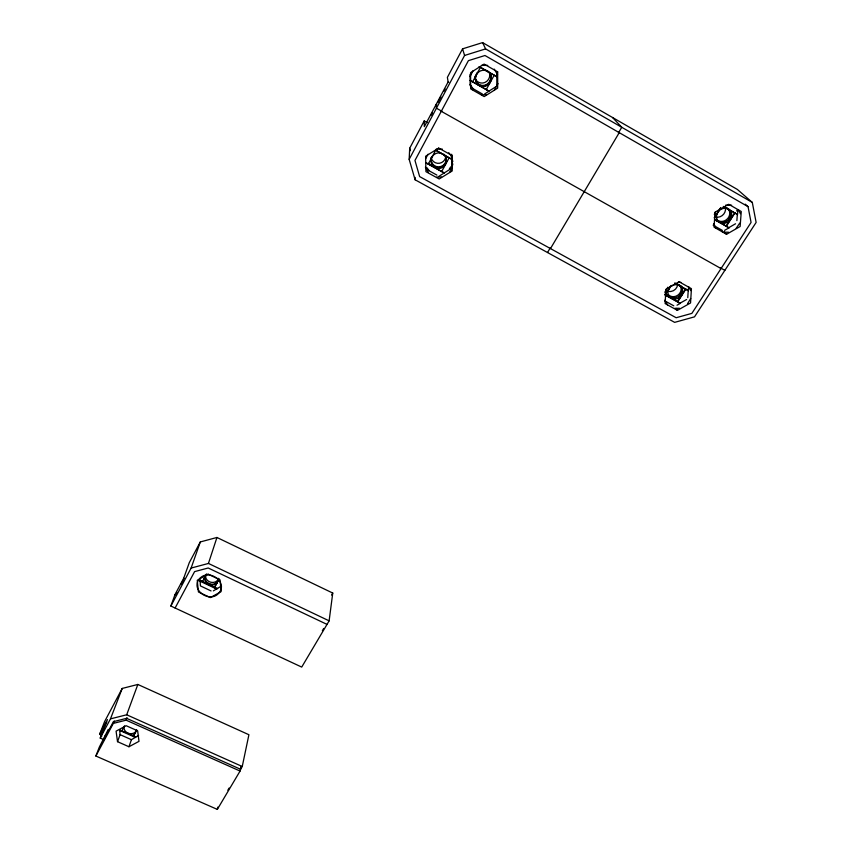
<?xml version="1.0" encoding="UTF-8"?>
<svg xmlns="http://www.w3.org/2000/svg" width="852" height="852" viewBox="0 0 852 852"><rect width="100%" height="100%" fill="white"/><g stroke="black" fill="none" stroke-linecap="round" stroke-linejoin="round"><path stroke-width="1.28" d="M496.801 84.998L496.812 76.723L480.475 67.297L472.668 81.749M479.037 66.626L496.865 76.829L496.865 71.536M427.193 122.571L424.221 120.909L424.317 126.639L448.131 81.941L447.385 77.362L462.551 48.852L482.583 42.6L737.374 189.453L752.295 202.425L756.129 222.436L694.508 316.848L674.646 322.365L415.105 179.783L415.158 177.386M415.105 179.783L409.162 159.345L409.705 148.216L424.221 120.909M687.777 297.667L688.214 290.521L675.274 283.194M674.571 283.088L688.384 290.756L688.586 287.262M736.873 220.625L737.331 214.385L724.157 206.759M723.284 206.418L737.534 214.576L737.907 209.677M452.859 163.967L451.209 169.921L449.728 171.955M329.128 620.842L332.749 593.056L216.94 537.474L200.305 541.947L189.25 562.735L183.702 578.252L175.011 594.558L170.869 606.038L301.714 667.084L329.128 620.842L208.431 563.449L191.125 568.06L170.869 606.038M101.793 736.234L99.684 734.147L107.437 719.578L100.227 738.088L103.774 739.664L113.401 721.655L126.618 718.332L240.594 769.281L241.127 766.789M240.594 769.281L242.245 766.502L248.912 734.733L137.843 684.454L122.219 688.437L104.615 721.559L99.684 734.147M108.268 729.387L99.301 747.161L95.871 756.022L217.324 809.4L240.062 771.06L240.882 767.151M217.324 809.4L217.856 807.068M213.351 590.873L220.956 586.304M216.749 588.657L214.448 587.571L219.092 578.891M199.826 578.391C189.676 589.424 209.358 603.493 218.57 593.439C228.837 582.417 209.038 568.231 199.826 578.391L200.082 580.776L202.51 581.49M208.431 563.449L216.94 537.474M211.072 590.937L200.433 585.92L200.082 580.776M128.95 746.746L138.993 741.346L137.641 730.824L126.149 725.712L116.085 731.165L117.523 741.677L128.95 746.746L131.432 739.685L138.599 735.468M135.67 737.044L133.466 736.064L136.15 730.984M191.125 568.06L200.305 541.947M117.523 741.677L120.1 734.648L119.674 729.94L133.615 735.627M95.871 756.022L113.348 723.38L126.128 720.164L127.033 717.672M100.227 738.088L110.472 718.875L126.692 714.785L137.843 684.454M113.348 723.38L114.243 721.026M425.67 158.642L428.045 154.233M103.774 739.664L105.648 734.775M110.472 718.875L122.219 688.437M470.038 76.595L472.988 70.759M497.983 83.571L494.245 90.397M664.773 292.311L667.872 287.188M714.296 214.406L715.392 212.116M690.716 298.519L687.596 303.61M739.728 223.107L736.192 228.293M100.195 734.381L106.766 722.049M176.801 592.491L175.555 594.813L175.011 594.558M181.146 584.334L183.627 579.669M431.155 115.297L432.401 112.965M437.949 102.538L440.953 96.915M443.945 91.281L445.149 89.034M409.162 159.345L464.585 55.455L485.608 48.905L752.295 202.425M175.107 608.019L194.597 571.617L208.218 567.996L327.019 624.399M203.884 578.806L206.376 574.184M430.771 158.632L432.007 156.353M474.926 76.872L477.322 72.431M121.889 730.92L124.573 725.819M202.382 581.873L206.44 574.205M428.322 164.01L444.297 172.999L425.766 162.753L428.322 164.01L435.745 150.101L451.784 159.303L435.51 150.261M215.929 584.365L218.751 579.19M443.509 167.024L446.608 161.337M488.324 84.849L491.114 79.726M444.148 166.044L446.629 161.486M489.144 83.528L490.944 80.216M133.466 736.064L136.639 730.239M214.448 587.571L218.857 579.488M441.73 171.422L449.206 157.716M331.566 595.058L332.749 593.056M227.835 790.23L229.135 788.036M322.344 630.757L323.696 628.467M547.516 252.522L550.211 247.975M618.392 132.987L621.768 127.289L612.545 117.501M550.477 248.582L619.234 132.656M671.323 285.452L665.231 294.994L670.481 286.283M714.232 217.782L720.622 207.781M714.413 217.974L720.813 207.963M678.746 297.284L682.132 292.023M729.45 218.495L731.591 215.183M679.587 296.464L682.303 292.247M728.939 219.784L731.783 215.364M677.01 305.229L680.205 303.429L677.51 301.629L685.668 288.966M724.551 230.391L728.961 227.867L726.16 226.089L734.722 212.808M677.67 301.874L685.828 289.201M726.351 226.291L734.914 213M449.377 168.813L450.836 166.811M484.618 93.976L488.995 91.228L470.08 80.365L488.952 91.111L495.683 86.883M439.014 176.257L450.793 168.813M728.769 227.665L735.553 223.767M726.554 234.279L740.132 226.494L741.272 211.498L728.694 204.288L715.052 212.18L714.04 227.165L726.554 234.279L724.232 231.84M680.045 303.184L686.616 299.478M677.415 310.362L690.557 302.95L691.43 288.658L679.065 281.778L665.881 289.286L665.114 303.568L677.415 310.362L676.147 308.403M481.444 65.402L487.738 65.38M486.577 94.647L481.55 94.785M436.213 149.143L442.348 149.132M441.592 176.971L436.703 177.109M725.553 205.204L731.623 205.194M728.492 232.213L722.475 232.213M679.385 308.243L674.646 308.349M678.522 282.129L680.886 282.374M119.514 730.366L135.511 737.481M120.1 734.648L131.432 739.685M126.128 720.164L240.062 771.06M126.692 714.785L242.245 766.502M183.702 578.252L184.256 578.508M205.769 582.172L211.19 584.738M200.593 580.585L217.601 588.625M199.954 581.149L216.642 589.03M432.752 165.512L434.978 166.747M670.524 297.007L673.623 298.722M428.279 163.35L437.214 168.291M664.773 294.132L666.978 295.346M669.171 296.56L672.473 298.392M665.071 294.749L677.51 301.629M665.284 295.175L680.205 303.429M426.841 169.537L436.916 175.107M664.911 300.937L673.783 305.825M677.287 283.886L681.696 286.336M442.199 111.452L436.437 108.215L436.139 104.434L436.757 104.785M720.238 267.752L724.86 270.35M441.272 111.303L721.037 268.561M471.273 87.692L482.413 94.029M713.135 225.162L722.421 230.445M448.131 81.941L448.748 82.293M479.303 85.072L481.561 86.361M716.798 220.327L721.005 222.713M477.077 83.986L481.636 86.584M716.468 220.317L720.941 222.862M714.572 219.496L726.16 226.089M714.743 219.773L728.961 227.867M486.034 70.237L488.313 71.547M727.225 208.293L729.461 209.571M748.035 206.653L484.969 55.508L468.398 60.652L414.967 160.442L419.631 176.588L676.168 317.743L691.867 313.376L751.07 222.436L748.035 206.653L745.234 204.16M426.799 167.62L429.057 170.485M428.407 172.53L425.393 167.184M448.738 152.689L451.027 155.607L452.827 161.497M470.954 85.892L473.233 88.885M473.105 89.992L470.091 84.38M494.245 69.118L497.525 74.603M667.606 304.984L664.794 300.192M688.618 286.677L690.759 290.628M715.818 227.889L713.667 223.778M738.311 209.581L740.441 213.724M482.583 42.6L485.608 48.905M494.203 75.232L486.3 89.513M496.609 72.697L497.078 73.858M736.778 210.295L737.15 211.371M462.551 48.852L464.585 55.455M409.705 148.216L410.408 150.666M451.72 154.255L451.858 166.854M470.038 74.444L470.155 85.743M489.751 73.091A8.169 7.796 -74.5 0 1 485.044 85.147A8.169 7.796 -74.5 0 1 475.171 77.585M487.099 70.695A8.2 7.817 -74.4 0 1 490.315 81.121A8.2 7.817 -74.4 0 1 480.539 85.637A8.2 7.817 -74.4 0 1 475.597 75.998M680.397 285.782A7.593 6.976 -35.1 0 1 677.968 295.101A7.593 6.976 -35.1 0 1 668.298 294.728M681.195 286.932A7.615 6.997 -35 0 1 677.926 296.826A7.615 6.997 -35 0 1 667.968 294.451M446.256 158.919A7.764 7.615 -75 0 1 438.759 166.864A7.764 7.615 -75 0 1 431.005 159.335M444.009 154.265A7.785 7.636 -74.8 0 1 445.255 155.841M446.043 157.705A7.785 7.636 -74.8 0 1 438.812 167.674A7.785 7.636 -74.8 0 1 431.261 158.11M727.917 208.474A7.913 7.189 -42.8 0 1 727.874 218.357A7.913 7.189 -42.8 0 1 717.959 220.551M727.406 208.25A7.934 7.21 -42.7 0 1 728.151 220.082A7.934 7.21 -42.7 0 1 716.319 218.836M489.549 72.739A8.062 7.679 -74.8 0 1 475.448 79.247M677.681 284.323A7.487 6.891 -35.5 0 1 668.149 291.384M445.671 157.503A7.668 7.508 -75.8 0 1 431.165 157.908M725.403 207.718A7.806 7.104 -43.2 0 1 715.637 217.047M136.608 729.685A6.379 5.261 14.3 0 1 129.419 733.572A6.379 5.261 14.3 0 1 124.115 727.118M218.005 579.03A6.72 5.879 14.7 0 1 209.347 584.674A6.72 5.879 14.7 0 1 206.248 575.047M218.187 579.403A6.688 5.857 14.7 0 1 210.178 582.054A6.688 5.857 14.7 0 1 205.641 575.143M218.229 578.284A6.709 5.868 14.7 0 1 210.433 584.152A6.709 5.868 14.7 0 1 205.556 575.558M497.685 71.877L497.664 88.129L484.192 96.585L470.687 88.906L470.57 72.676L484.096 64.092L497.685 71.877M438.695 148.078L425.627 156.225L425.936 171.667L439.206 178.984L452.22 170.954L452.029 155.501L438.695 148.078M208.069 574.173L197.249 580.287L198.441 591.991L210.369 597.603L221.158 591.576L220.05 579.85L208.069 574.173M487.344 85.402A8.222 7.849 -74.3 0 0 487.323 71.217A8.222 7.849 -74.3 0 0 475.522 78.64A8.222 7.849 -74.3 0 0 487.344 85.402M674.944 299.073A7.636 7.008 -34.9 0 0 682.005 288.093A7.636 7.008 -34.9 0 0 669.139 288.381A7.636 7.008 -34.9 0 0 674.944 299.073M442.678 167.343A7.817 7.657 -74.6 0 0 442.476 153.839A7.817 7.657 -74.6 0 0 431.069 160.89A7.817 7.657 -74.6 0 0 442.678 167.343M723.561 223.405A7.966 7.231 -42.6 0 0 730.973 211.892A7.966 7.231 -42.6 0 0 717.789 212.212A7.966 7.231 -42.6 0 0 723.561 223.405"/></g></svg>
